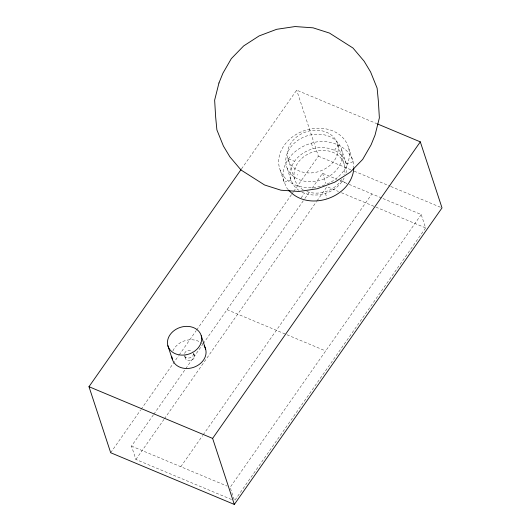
<?xml version="1.0" encoding="UTF-8"?>
<svg xmlns="http://www.w3.org/2000/svg" width="531" height="531" viewBox="0 0 531 531"><rect width="100%" height="100%" fill="white"/><g stroke="black" fill="none" stroke-linecap="round" stroke-linejoin="round"><path stroke-width="0.4" stroke-dasharray="2.65 1.99" d="M345.96 173.099L346.743 169.216L346.073 163.156L341.672 149.769A28.813 23.191 -18.2 0 0 294.844 142.7A28.813 23.191 -18.2 0 0 305.644 181.403A28.813 23.191 -18.2 0 0 341.672 149.769M301.913 192.096C316.576 199.304 336.767 192.733 344.108 178.058M241.539 168.865L296.67 90.151L376.804 123.663M297.466 175.084L297.838 174.546M110.694 452.737L140.635 409.985M141.113 409.308L178.655 355.697M179.133 355.02L196.244 330.587M196.716 329.91L291.293 194.87M291.771 194.187L293.192 192.156M293.67 191.479L318.381 156.187L296.67 90.151M301.097 197.95L304.402 193.224M334.477 150.286L338.26 144.89M231.483 499.472L135.903 459.488L131.496 446.1L153.359 414.884M153.837 414.207L202.796 344.3M203.267 343.623L304.509 199.065M304.986 198.388L310.21 190.921M312.115 188.206L322.569 173.279L336.986 179.305M135.903 459.488L163.94 419.444M164.418 418.767L316.516 201.594M316.987 200.917L326.97 186.66L338.439 191.459M180.819 466.729L202.683 435.513M203.161 434.836L371.892 193.908M421.216 214.537L230.142 487.358L234.543 500.746L425.616 227.925L421.216 214.537L382.512 198.348M284.224 182.193L291.121 180.148M346.146 163.84L353.049 161.796M318.381 156.187L351.197 169.913M354.25 171.194L390.119 186.195M390.882 186.514L440.491 207.263M288.532 158.829L294.513 161.331M342.389 181.356L346.876 183.228M340.019 180.573L348.369 184.065M349.126 184.383L381.756 198.03M341.499 192.74L375.145 206.811M375.908 207.13L425.616 227.925M227.036 309.686L286.222 334.444M286.979 334.762L325.676 350.951M131.496 446.1L227.109 486.091M299.072 190.437C290.683 185.339 289.7 174.5 286.435 166.143M288.194 189.594L287.125 188.452L283.932 181.575L279.532 168.188M353.812 168.685C354.516 147.067 328.623 137.044 310.662 143.41A36.008 28.986 -18.2 0 0 283.932 181.575M346.073 163.156C341.778 149.364 324.846 145.043 312.215 148.999A28.813 23.191 -18.2 0 0 290.835 179.524M348.568 147.724L352.969 161.112M337.623 144.233A25.886 20.835 -18.2 0 1 305.259 172.648A25.886 20.835 -18.2 0 1 295.555 137.881A25.886 20.835 -18.2 0 1 337.623 144.233L344.254 164.404M322.569 173.279L325.934 183.514M287.994 158.942L294.632 179.113M193.735 353.447L194.399 355.451M184.41 355.471L185.292 358.153M311.491 143.257L313.051 148.846M325.47 193.364L326.804 198.149M193.271 353.792A4.752 3.823 -18.2 0 1 193.297 359.049A4.752 3.823 -18.2 0 1 187.018 360.204A4.752 3.823 -18.2 0 1 185.896 355.153M320.339 186.301A36.008 28.986 -18.2 0 1 280.182 153.067A36.008 28.986 -18.2 0 1 338.605 134.058A36.008 28.986 -18.2 0 1 325.549 184.609M324.813 184.888A36.008 28.986 -18.2 0 1 321.846 185.883M303.168 189.813A25.886 20.835 -18.2 0 1 297.772 163.004A25.886 20.835 -18.2 0 1 329.525 151.202A25.886 20.835 -18.2 0 1 343.995 174.639M341.785 179.471A25.886 20.835 -18.2 0 1 305.856 191.153M172.914 350.925A17.417 14.018 -18.2 0 1 200.917 342.621M201.534 343.086A17.417 14.018 -18.2 0 1 202.683 344.108M193.629 353.772A4.752 3.823 -18.2 0 1 189.992 357.808A4.752 3.823 -18.2 0 1 184.834 356.381M184.509 353.454A4.752 3.823 -18.2 0 1 192.395 351.117"/><path stroke-width="0.8" d="M353.812 168.685C351.203 197.93 308.026 212.42 288.725 190.164M377.568 123.982L420.306 141.863L442.018 207.9L234.33 504.45L110.694 452.737L88.982 386.694L241.067 169.542M234.33 504.45L212.619 438.407L420.306 141.863M88.982 386.694L212.619 438.407M201.256 335.791A17.417 14.018 -18.2 0 1 179.485 354.907A17.417 14.018 -18.2 0 1 172.953 331.517A17.417 14.018 -18.2 0 1 201.256 335.791L205.656 349.179M167.869 345.688L172.276 359.075M204.11 345.854A17.417 14.018 -18.2 0 1 193.603 367.352A17.417 14.018 -18.2 0 1 171.891 356.898M218.958 82.969L214.637 100.167L215.666 117.152L216.894 129.903L223.418 146.065L229.883 156.837L241.028 170.013L264.571 184.98L280.959 190.211L298.96 191.485L317.346 188.731L334.869 182.12L350.334 172.124L362.686 159.4L371.083 144.837L375.059 135.066L379.373 117.869L378.344 100.883L377.116 88.133L370.598 71.97L364.127 61.198L352.982 48.022L329.446 33.055L313.058 27.824L295.057 26.55L276.664 29.305L259.141 35.916L243.676 45.918L231.324 58.636L222.927 73.198L218.958 82.969"/></g></svg>
